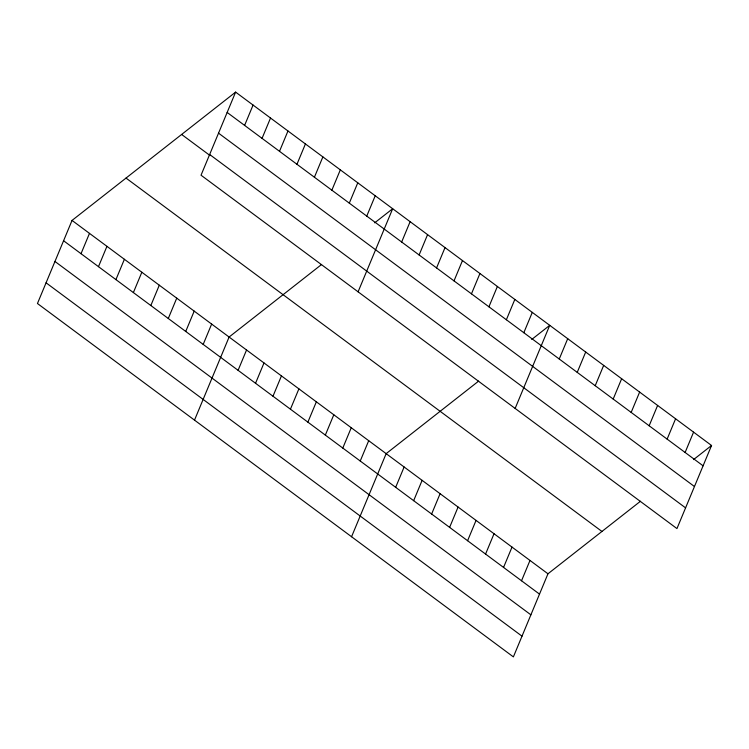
<?xml version="1.0" encoding="UTF-8"?>
<svg xmlns="http://www.w3.org/2000/svg" width="749" height="749" viewBox="0 0 749 749"><rect width="100%" height="100%" fill="white"/><g stroke="black" fill="none" stroke-linecap="round" stroke-linejoin="round"><path stroke-width="1.12" d="M235.617 92.108L201.032 175.21L676.956 528.579L711.55 445.486L235.617 92.108L72.044 220.421L37.45 303.514L513.383 656.892L547.968 573.79L640.461 501.25M81.023 253.705L89.487 233.379M98.475 266.663L106.938 246.337M115.926 279.62L124.39 259.285M133.378 292.578L141.842 272.243M150.83 305.536L159.294 285.2M244.605 125.401L253.068 105.066M168.282 318.494L176.745 298.158M262.056 138.359L270.52 118.024M185.733 331.451L194.197 311.116M279.508 151.317L287.972 130.981M203.185 344.409L211.649 324.074M296.96 164.274L305.423 143.939M194.506 420.133L229.1 337.031L321.583 264.491M314.411 177.232L322.875 156.897M238.088 370.324L246.552 349.989M331.863 190.18L340.327 169.854M255.54 383.282L264.004 362.947M349.306 203.138L357.769 182.812M272.982 396.23L281.446 375.904M366.757 216.096L375.221 195.77M290.434 409.188L298.898 388.862M358.088 291.82L392.673 208.728L374.678 222.837M307.886 422.146L316.35 401.82M401.661 242.011L410.124 221.685M325.338 435.103L333.801 414.777M419.112 254.969L427.576 234.634M342.789 448.061L351.253 427.735M436.564 267.927L445.028 247.591M360.241 461.019L368.705 440.693M454.016 280.884L462.479 260.549M351.562 536.743L386.156 453.641L478.639 381.101M471.467 293.842L479.931 273.507M395.669 487.327L404.132 466.992M488.919 306.8L497.383 286.464M413.654 500.678L422.118 480.343M506.371 319.757L514.835 299.422M431.63 514.029L440.094 493.694M523.823 332.715L532.286 312.38M449.615 527.38L458.079 507.045M515.143 408.43L549.729 325.338L531.743 339.456M467.591 540.722L476.055 520.396M559.25 359.014L567.714 338.688M485.567 554.073L494.031 533.747M577.226 372.365L585.69 352.039M503.553 567.424L512.016 547.098M595.212 385.716L603.675 365.39M521.529 580.775L529.992 560.439M613.188 399.067L621.651 378.732M631.164 412.418L639.627 392.083M649.149 425.769L657.613 405.434M667.125 439.12L675.589 418.785M685.11 452.471L693.574 432.136M693.555 459.596L711.55 445.486M227.153 112.444L703.086 465.812M218.53 133.153L694.463 486.532M209.645 154.491L685.578 507.869M181.632 134.455L210.113 155.595M126.019 178.075L601.953 531.453M72.044 220.421L547.968 573.79M63.581 240.747L539.514 594.126M54.958 261.467L530.891 614.835M46.073 282.804L522.006 636.173"/></g></svg>
